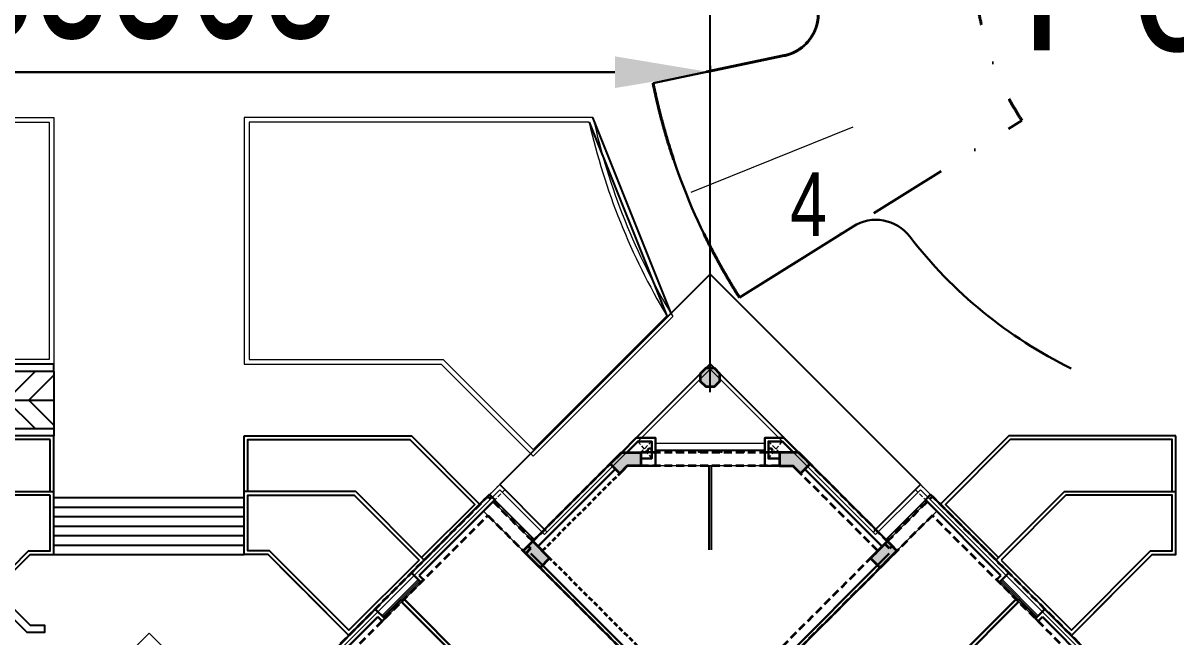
# Model space of a CAD drawing. Header units: inches. Extents: x 5542223 to 12533222, y 497239 to 5189502.
# Drawn here: x 7105477 to 7141803, y 2092188 to 2111526 of the extents above; entities that cross this region are included whole.
import ezdxf

# ---------------------------------------------------------------- set-up
doc = ezdxf.new("R2010")
doc.units = ezdxf.units.IN
doc.header["$MEASUREMENT"] = 0
for name, pattern in [('DASHDOT', [1, 0.5, -0.25, 0, -0.25]), ('HIDDEN', [0.375, 0.25, -0.125]), ('HIDDENX2', [0.75, 0.5, -0.25])]:
    doc.linetypes.add(name, pattern=pattern)
doc.layers.get('0').update_dxf_attribs({"color": 1})
for name, color, linetype, lineweight in [('Area_parking', 7, 'DASHDOT', 40), ('beam_primary', 7, 'HIDDENX2', 35), ('BlockSch', 7, 'Continuous', 30), ('Column', 7, 'Continuous', 35), ('Glass', 251, 'Continuous', 20), ('GLAZING', 7, 'Continuous', 13), ('landscape', 7, 'Continuous', 5), ('Low Wall', 7, 'Continuous', 25), ('Parapet', 253, 'Continuous', 9), ('PARKING NO TXT', 7, 'Continuous', 9), ('Parking_Text', 7, 'Continuous', 18), ('PROJECTION', 7, 'HIDDEN', 18), ('Ramp', 7, 'Continuous', 13), ('Road', 7, 'Continuous', 15), ('S_Curbstone', 8, 'Continuous', 30), ('S_Parkingbays', 7, 'Continuous', 13), ('STAIR', 253, 'Continuous', 5), ('WALL', 7, 'Continuous', 30), ('WIN', 7, 'Continuous', 20)]:
    doc.layers.add(name, color=color, linetype=linetype, lineweight=lineweight)
for name, color, linetype in [('BlkTAdmin', 7, 'Continuous'), ('BlkTAdmin-RefEdit0', 7, 'Continuous'), ('SiteGrid2', 4, 'Continuous')]:
    doc.layers.add(name, color=color, linetype=linetype)
doc.styles.add('NITIN', font='ARIALN.TTF', dxfattribs={"width": 0.75})
doc.styles.add('Parking_txt', font='arial.ttf', dxfattribs={"width": 0.75})
doc.dimstyles.new('Dim', dxfattribs={"dimtxt": 5000, "dimasz": 3000, "dimexe": 200, "dimexo": 100, "dimgap": 1000, "dimtad": 1, "dimtxsty": 'NITIN', "dimcen": 2.5, "dimdle": 2000, "dimclrd": 256, "dimclre": 256, "dimclrt": 256, "dimadec": 0, "dimazin": 0, "dimtfac": 1, "dimtmove": 0, "dimatfit": 3, "dimfxl": 1, "dimlwd": -1, "dimlwe": -1, "dimarcsym": 0})

# ---------------------------------------------------------------- blocks, each defined once
blk = doc.blocks.new('*D163')
at = {"layer": 'BlockSch', "ltscale": 0.1, "transparency": 16777216}
for p, q in [((7091757, 2110016), (7091757, 2110178)), ((7094757, 2109978), (7124125, 2109978)), ((7127125, 2110016), (7127125, 2110178))]:
    blk.add_line(p, q, dxfattribs=at)
for points in [[(7094757, 2110478), (7094757, 2109478), (7091757, 2109978)], [(7124125, 2110478), (7124125, 2109478), (7127125, 2109978)]]:
    blk.add_solid(points, dxfattribs=at)
at = {"layer": 'Defpoints', "color": 0, "ltscale": 0.1, "transparency": 16777216}
for p in [(7091757, 2109916), (7127125, 2109978), (7127125, 2109916)]:
    blk.add_point(p, dxfattribs=at)
at = {"layer": 'BlockSch', "ltscale": 0.1, "transparency": 16777216, "insert": (7109441, 2113531), "char_height": 5000, "attachment_point": 5, "style": 'NITIN'}
blk.add_mtext('35368', dxfattribs=at)
blk = doc.blocks.new('COLUMN 750X425')
at = {"layer": 'beam_primary'}
blk.add_hatch(color=256, dxfattribs=at).paths.add_polyline_path([(-635, 212.5), (115, 212.5), (115, -212.5), (-635, -212.5)])
at = {"layer": 'Column'}
for p, q in [((0, 0), (0, 212.5)), ((115, 0), (0, 0))]:
    blk.add_line(p, q, dxfattribs=at)
blk.add_lwpolyline([(-635, 212.5), (115, 212.5), (115, -212.5), (-635, -212.5)], close=True, dxfattribs=at)
blk = doc.blocks.new('Admin')
at = {"layer": 'Column'}
for points in [[(63802, 16884), (63978, 16708), (63978, 16459), (63802, 16283), (63553, 16283), (63377, 16459), (63377, 16708), (63553, 16884)], [(61068, 13798), (60829, 13559), (60528, 13859), (60892, 14223), (61495, 14223), (61495, 13798)], [(65862, 14223), (65862, 13798), (66287, 13798), (66526, 13559), (66827, 13859), (66463, 14223)]]:
    blk.add_hatch(color=256, dxfattribs=at).paths.add_polyline_path(points)
at = {"layer": 'beam_primary', "ltscale": 500}
for p, q in [((57789, 11120), (60892, 14223)), ((65862, 14223), (61495, 14223)), ((69566, 11120), (66463, 14223)), ((65862, 13798), (61495, 13798)), ((50719, 6878), (56676, 12836)), ((58090, 11421), (56675, 12836)), ((69265, 11421), (70680, 12835)), ((76637, 6878), (70680, 12835)), ((70680, 12234), (51181, -7264)), ((51319, 6878), (56675, 12234)), ((56675, 12234), (76036, -7127)), ((76036, 6878), (70680, 12234))]:
    blk.add_line(p, q, dxfattribs=at)
blk.add_lwpolyline([(51084, -4063), (52433, -5412), (68965, 11120), (66287, 13798)], dxfattribs=at)
at = {"layer": 'beam_primary', "ltscale": 300}
blk.add_lwpolyline([(74163, -1580), (76458, -3876), (74922, -5412), (58390, 11120), (61068, 13798)], dxfattribs=at)
at = {"layer": 'Column'}
blk.add_lwpolyline([(63802, 16884), (63978, 16708), (63978, 16459), (63802, 16283), (63553, 16283), (63377, 16459), (63377, 16708), (63553, 16884)], close=True, dxfattribs=at)
at = {"layer": 'Column', "ltscale": 0.1}
for points in [[(61068, 13798), (60829, 13559), (60528, 13859), (60892, 14223), (61495, 14223), (61495, 13798)], [(65862, 14223), (65862, 13798), (66287, 13798), (66526, 13559), (66827, 13859), (66463, 14223)]]:
    blk.add_lwpolyline(points, close=True, dxfattribs=at)
at = {"layer": 'Glass', "ltscale": 3}
for p, q in [((61955, 14301), (65402, 14301)), ((61955, 14301), (61955, 14286)), ((61955, 14286), (65402, 14286)), ((65402, 14286), (65402, 14301)), ((56882, 12717), (58134, 11465)), ((56893, 12727), (58144, 11476)), ((70462, 12727), (69211, 11476)), ((70473, 12717), (69221, 11465)), ((53369, 9042), (54511, 10184)), ((73988, 9042), (72846, 10184)), ((53395, 9016), (54537, 10158)), ((73961, 9016), (72819, 10158))]:
    blk.add_line(p, q, dxfattribs=at)
at = {"layer": 'GLAZING'}
for points in [[(61992, 14223), (61955, 14223), (61955, 14286), (61992, 14286)], [(62640, 14223), (62603, 14223), (62603, 14286), (62640, 14286)], [(63345, 14223), (63307, 14223), (63307, 14286), (63345, 14286)], [(64049, 14223), (64012, 14223), (64012, 14286), (64049, 14286)], [(64754, 14223), (64716, 14223), (64716, 14286), (64754, 14286)], [(65402, 14223), (65364, 14223), (65364, 14286), (65402, 14286)], [(56909, 12690), (56882, 12717), (56838, 12672), (56865, 12646)], [(70446, 12690), (70473, 12717), (70517, 12672), (70491, 12646)], [(57521, 12078), (57495, 12104), (57451, 12060), (57477, 12033)], [(69834, 12078), (69860, 12104), (69905, 12060), (69878, 12033)], [(58134, 11465), (58107, 11492), (58063, 11447), (58090, 11421)], [(69221, 11465), (69248, 11492), (69292, 11447), (69265, 11421)]]:
    blk.add_lwpolyline(points, close=True, dxfattribs=at)
at = {"layer": 'landscape', "ltscale": 3}
for p, q in [((59986, 24775), (48999, 24775)), ((48999, 24775), (48999, 17000)), ((58103, 14101), (62502, 18500)), ((48999, 17000), (55204, 17000)), ((55204, 17000), (58103, 14101))]:
    blk.add_line(p, q, dxfattribs=at)
at = {"layer": 'landscape', "lineweight": -3}
blk.add_line((39487, 12986), (43000, 12986), dxfattribs=at)
at = {"layer": 'landscape', "ltscale": 3}
for points in [[(36252, 24775), (42999, 24775), (42999, 17000), (36795, 17000), (33896, 14101), (29737, 18260), (36252, 24775)], [(59866, 24625), (49149, 24625), (49149, 17150), (55266, 17150), (58103, 14313), (62313, 18523)]]:
    blk.add_lwpolyline(points, dxfattribs=at)
blk.add_lwpolyline([(36314, 24625), (42849, 24625), (42849, 17150), (36733, 17150), (33896, 14313), (29949, 18260)], close=True, dxfattribs=at)
at = {"layer": 'landscape', "lineweight": -3}
for points in [[(42999, 14740), (37731, 14740), (37011, 14020), (41141, 9890), (42251, 11000), (42999, 11000)], [(49000, 14741), (54268, 14741), (56425, 12584), (52295, 8454), (49749, 11001), (49000, 11001)], [(78355, 14741), (73087, 14741), (70930, 12584), (75060, 8454), (77606, 11001), (78355, 11001)]]:
    blk.add_lwpolyline(points, close=True, dxfattribs=at)
for points in [[(42884, 14625), (37779, 14625), (37174, 14020), (38847, 12346)], [(42884, 12986), (42884, 14625)], [(49115, 12986), (49115, 14626), (54221, 14626), (56262, 12584), (54588, 10911)], [(78240, 12986), (78240, 14626), (73135, 14626), (71093, 12584), (72767, 10911)], [(42885, 12871), (39534, 12871), (38929, 12266), (41141, 10054), (42204, 11116), (42885, 11116), (42885, 12871)], [(54670, 10829), (52513, 12986), (49000, 12986)], [(54507, 10829), (52295, 8617), (49796, 11116), (49115, 11116), (49115, 12871), (52466, 12871), (54507, 10829)], [(72685, 10829), (74842, 12986), (78355, 12986)], [(72848, 10829), (75060, 8617), (77559, 11116), (78240, 11116), (78240, 12871), (74890, 12871), (72848, 10829)]]:
    blk.add_lwpolyline(points, dxfattribs=at)
at = {"layer": 'Low Wall'}
for p, q in [((63641, 13798), (63641, 11153)), ((63716, 13798), (63716, 11151))]:
    blk.add_line(p, q, dxfattribs=at)
at = {"layer": 'PROJECTION', "ltscale": 500}
for p, q in [((61401, 14569), (61838, 14029)), ((61838, 14569), (61494, 14224)), ((65516, 14569), (65861, 14224)), ((65516, 14029), (65955, 14569)), ((57049, 13209), (56675, 12835)), ((57212, 13046), (57049, 13209)), ((70144, 13045), (70307, 13208)), ((70307, 13208), (70830, 12685)), ((57212, 13046), (56838, 12672)), ((70144, 13045), (70517, 12672))]:
    blk.add_line(p, q, dxfattribs=at)
at = {"layer": 'Ramp', "lineweight": -3}
for q in [(36890, 16770), (42999, 17000), (42999, 14970)]:
    blk.add_line((42999, 16770), q, dxfattribs=at)
for points in [[(42406, 14970), (41506, 15870), (42406, 16770)], [(42999, 15084), (42213, 15870), (42999, 16657)], [(36049, 14656), (37263, 15870), (42999, 15870)], [(37011, 14020), (42251, 8780), (42701, 8780), (42701, 8550), (42155, 8550), (36686, 14020), (37636, 14970), (42999, 14970), (42999, 14740), (37731, 14740), (37011, 14020)]]:
    blk.add_lwpolyline(points, dxfattribs=at)
at = {"layer": 'Road', "ltscale": 3}
for radius, start, end in [(20870, 192.5277, 211.1704), (21020, 192.8559, 210.8498)]:
    blk.add_arc((80359, 29302), radius, start, end, dxfattribs=at)
at = {"layer": 'STAIR', "lineweight": -3}
for p, q in [((42999, 12800), (48999, 12800)), ((42999, 12500), (48999, 12500)), ((42999, 12200), (48999, 12200)), ((42999, 11900), (48999, 11900)), ((42999, 11600), (48999, 11600)), ((42999, 11300), (48999, 11300)), ((42999, 11000), (48999, 11000))]:
    blk.add_line(p, q, dxfattribs=at)
at = {"layer": 'WALL', "ltscale": 0.6}
for p, q in [((58089, 11421), (60812, 14143)), ((58252, 11258), (60691, 13697)), ((53957, 9515), (59314, 4158)), ((54038, 9597), (59395, 4239)), ((73318, 9597), (67880, 4159)), ((73399, 9515), (67961, 4078))]:
    blk.add_line(p, q, dxfattribs=at)
at = {"layer": 'WALL', "ltscale": 3}
for p, q in [((69266, 11421), (66827, 13860)), ((69103, 11258), (66664, 13697))]:
    blk.add_line(p, q, dxfattribs=at)
at = {"layer": 'WALL', "ltscale": 0.5}
for p, q in [((54268, 10427), (56731, 12890)), ((54512, 10346), (56894, 12728)), ((72843, 10346), (70462, 12727)), ((73087, 10427), (70625, 12890)), ((62032, 6877), (57870, 11039)), ((62194, 6878), (58033, 11039)), ((65161, 6878), (69322, 11039)), ((65323, 6878), (69485, 11039)), ((72706, 10208), (72843, 10346)), ((72706, 10208), (72787, 10127)), ((72787, 10127), (73087, 10427)), ((50664, 6823), (53126, 9285)), ((53426, 8985), (53126, 9285)), ((73929, 8985), (74229, 9285)), ((76692, 6823), (74229, 9285)), ((73929, 8985), (74010, 8904)), ((74010, 8904), (74148, 9041))]:
    blk.add_line(p, q, dxfattribs=at)
at = {"layer": 'WALL'}
for p, q in [((56894, 12728), (56731, 12890)), ((70462, 12727), (70625, 12890)), ((54568, 10127), (54268, 10427)), ((54650, 10208), (54512, 10346)), ((54568, 10127), (54650, 10208)), ((53207, 9041), (50827, 6661)), ((53345, 8904), (53207, 9041)), ((53345, 8904), (53426, 8985)), ((74148, 9041), (76529, 6660))]:
    blk.add_line(p, q, dxfattribs=at)
for points in [[(60892, 14223), (61352, 14683), (61953, 14683), (61953, 13798), (61493, 13798)], [(61055, 14223), (61400, 14568), (61838, 14568), (61838, 14028), (61493, 14028)], [(66463, 14223), (66003, 14683), (65402, 14683), (65402, 13798), (65862, 13798)], [(66300, 14223), (65955, 14568), (65517, 14568), (65517, 14028), (65862, 14028)]]:
    blk.add_lwpolyline(points, dxfattribs=at)
for centre in [(61776, 14286), (65579, 14286)]:
    blk.add_circle(centre, 62.5, dxfattribs=at)
at = {"layer": 'WIN', "ltscale": 3}
for p, q in [((65402, 14498), (61953, 14498)), ((65402, 13798), (61953, 13798)), ((56537, 12373), (57788, 11121)), ((56838, 12672), (58090, 11421)), ((70517, 12672), (69265, 11421)), ((70818, 12372), (69566, 11120)), ((53126, 9285), (54268, 10427)), ((53338, 9073), (54480, 10215)), ((74019, 9073), (72877, 10215)), ((74231, 9285), (73089, 10427)), ((53426, 8985), (54568, 10127)), ((53426, 8985), (54568, 10127)), ((73930, 8985), (72788, 10127))]:
    blk.add_line(p, q, dxfattribs=at)
at = {"layer": 'Column'}
for p, rotation in [((58021, 11189), 135), ((69334, 11189), 45.00000000000001)]:
    blk.add_blockref('COLUMN 750X425', p, dxfattribs=dict(at, rotation=rotation))
blk = doc.blocks.new('TerraceAdmin')
at = {"color": 7, "lineweight": -3}
for p, q in [((-20678, -9), (-26883, -9)), ((-13543, -6394), (-12090, -7847)), ((-12090, -7847), (-13543, -6394)), ((13543, -6394), (12090, -7847)), ((12090, -7847), (13543, -6394))]:
    blk.add_line(p, q, dxfattribs=at)
at = {"layer": 'BlkTAdmin-RefEdit0', "color": 7}
for p, q in [((-3710, 7767), (-1225, 1571)), ((-3812, 7617), (-1365, 1515))]:
    blk.add_line(p, q, dxfattribs=at)
at = {"layer": 'landscape', "color": 7, "ltscale": 3}
for p, q in [((-14678, 7767), (-14678, -9)), ((-5575, -2908), (-1285, 1382)), ((-14678, -9), (-8474, -9)), ((-8474, -9), (-5575, -2908))]:
    blk.add_line(p, q, dxfattribs=at)
at = {"layer": 'landscape', "color": 7, "lineweight": -3}
blk.add_line((-24191, -4023), (-20678, -4023), dxfattribs=at)
at = {"layer": 'landscape', "color": 7, "ltscale": 3}
for points in [[(-27426, 7767), (-20678, 7767), (-20678, -9), (-26883, -9), (-29782, -2908), (-33941, 1252), (-27426, 7767)], [(-3812, 7617), (-14528, 7617), (-14528, 141), (-8412, 141), (-5575, -2696), (-1365, 1515)]]:
    blk.add_lwpolyline(points, dxfattribs=at)
blk.add_lwpolyline([(-27364, 7617), (-20828, 7617), (-20828, 141), (-26945, 141), (-29782, -2696), (-33729, 1252)], close=True, dxfattribs=at)
at = {"layer": 'landscape', "color": 7, "lineweight": -3}
for points in [[(-20678, -2269), (-25946, -2269), (-26667, -2989), (-22537, -7118), (-21427, -6009), (-20678, -6009)], [(-14678, -2268), (-9409, -2268), (-7253, -4424), (-11383, -8554), (-13929, -6008), (-14678, -6008)], [(14678, -2268), (9409, -2268), (7253, -4424), (11383, -8554), (13929, -6008), (14678, -6008)]]:
    blk.add_lwpolyline(points, close=True, dxfattribs=at)
for points in [[(-20793, -2384), (-25899, -2384), (-26504, -2989), (-24830, -4662)], [(-20793, -4023), (-20793, -2384)], [(-14563, -4023), (-14563, -2383), (-9457, -2383), (-7415, -4424), (-9089, -6098)], [(14563, -4023), (14563, -2383), (9457, -2383), (7415, -4424), (9089, -6098)], [(-20793, -4138), (-24143, -4138), (-24748, -4743), (-22536, -6955), (-21474, -5893), (-20793, -5893), (-20793, -4138)], [(-9008, -6179), (-11164, -4023), (-14678, -4023)], [(-9170, -6179), (-11383, -8392), (-13881, -5893), (-14563, -5893), (-14563, -4138), (-11212, -4138), (-9170, -6179)], [(9008, -6179), (11164, -4023), (14678, -4023)], [(9170, -6179), (11383, -8392), (13881, -5893), (14563, -5893), (14563, -4138), (11212, -4138), (9170, -6179)]]:
    blk.add_lwpolyline(points, dxfattribs=at)
at = {"layer": 'Parapet', "color": 7, "ltscale": 0.1}
for p, q in [((0, -163), (-5215, -5378)), ((5215, -5378), (0, -163)), ((-6629, -3963), (-13169, -10505)), ((-5215, -5378), (-6629, -3963)), ((6629, -3963), (5215, -5378)), ((13170, -10504), (6629, -3963))]:
    blk.add_line(p, q, dxfattribs=at)
at = {"layer": 'Parapet', "color": 7}
for p, q in [((-5215, -5215), (-5134, -5296)), ((5215, -5215), (5134, -5296))]:
    blk.add_line(p, q, dxfattribs=at)
at = {"layer": 'Parapet', "color": 7, "ltscale": 0.1}
blk.add_lwpolyline([(22355, -13163), (17678, -8485), (13081, -13081), (11918, -11918), (13332, -10504), (6629, -3801), (5215, -5215), (0, 0), (-5215, -5215), (-6629, -3801), (-13332, -10505), (-11918, -11918), (-13081, -13081), (-17678, -8485), (-22274, -13081), (-22300, -13055)], dxfattribs=at)
at = {"layer": 'Ramp', "color": 7, "lineweight": -3}
for q in [(-26787, -239), (-20678, -9), (-20678, -2039)]:
    blk.add_line((-20678, -239), q, dxfattribs=at)
for points in [[(-21272, -2039), (-22172, -1139), (-21272, -239)], [(-20678, -1925), (-21465, -1139), (-20678, -352)], [(-27628, -2352), (-26415, -1139), (-20678, -1139)], [(-26667, -2989), (-21427, -8228), (-20977, -8228), (-20977, -8458), (-21522, -8458), (-26992, -2989), (-26042, -2039), (-20678, -2039), (-20678, -2269), (-25946, -2269), (-26667, -2989)]]:
    blk.add_lwpolyline(points, dxfattribs=at)
at = {"layer": 'STAIR', "color": 7, "lineweight": -3}
for p, q in [((-20678, -4209), (-14678, -4209)), ((-20678, -4509), (-14678, -4509)), ((-20678, -4809), (-14678, -4809)), ((-20678, -5109), (-14678, -5109)), ((-20678, -5409), (-14678, -5409)), ((-20678, -5709), (-14678, -5709)), ((-20678, -6009), (-14678, -6009))]:
    blk.add_line(p, q, dxfattribs=at)

msp = doc.modelspace()

# ---------------------------------------------------------------- linework, layer by layer
msp.add_circle((6864263.374, 1819279.277), 1322040.52)
at = {"layer": 'Area_parking', "ltscale": 5000}
for p, q in [((7129460.777, 2110499.365), (7125329.123, 2109634.566)), ((7128051.566, 2102879.977), (7136948.642, 2108457.196))]:
    msp.add_line(p, q, dxfattribs=at)
for centre, radius, start, end in [((7144802.022, 2113557.199), 9364.06, 147.0002138, 212.9997862), ((7129184.201, 2111820.73), 1350, 281.8219429, 6.344382), ((7144802.022, 2113557.199), 19864.06, 191.3892797, 212.5146067)]:
    msp.add_arc(centre, radius, start, end, dxfattribs=at)
at = {"layer": 'S_Curbstone', "ltscale": 50}
for p, q in [((7129460.777, 2110499.365), (7125329.123, 2109634.566)), ((7131628.134, 2105121.984), (7128051.566, 2102879.977))]:
    msp.add_line(p, q, dxfattribs=at)
for centre, radius, start, end in [((7129184.201, 2111820.73), 1350, 281.8219429, 6.3443817), ((7144802.022, 2113557.199), 19864.06, 191.3892797, 212.5146067), ((7132345.162, 2103978.144), 1350, 37.5595047, 122.0819435), ((7144802.022, 2113557.199), 14364.06, 217.5595047, 243.9835796)]:
    msp.add_arc(centre, radius, start, end, dxfattribs=at)
at = {"layer": 'S_Parkingbays', "ltscale": 0.1}
msp.add_line((7131618.514, 2108243.575), (7126517.277, 2106187.516), dxfattribs=at)
at = {"layer": 'SiteGrid2'}
msp.add_line((7127125.133, 2099896.886), (7127125.133, 2134505.784), dxfattribs=at)
at = {"layer": 'SiteGrid2', "ltscale": 0.1}
msp.add_lwpolyline([(7120496.007, 2096988.074), (7121910.221, 2095573.86), (7127125.133, 2100788.772), (7132340.046, 2095573.86), (7133754.259, 2096988.073), (7127125.133, 2103617.199), (7120496.007, 2096988.074)], dxfattribs=at)

# ---------------------------------------------------------------- block references
at = {"layer": 'BlkTAdmin', "color": 6, "lineweight": 50}
msp.add_blockref('TerraceAdmin', (7127125.133, 2100788.772), dxfattribs=at)
at = {"layer": 'Ramp'}
msp.add_blockref('Admin', (7063447.581, 2083780.055), dxfattribs=at)

# ---------------------------------------------------------------- texts
at = {"layer": 'PARKING NO TXT', "style": 'Parking_txt', "width": 0.75}
msp.add_text('4', height=2000, dxfattribs=at).set_placement((7129643.673, 2104821.643))
at = {"layer": 'Parking_Text', "style": 'Parking_txt', "width": 0.75}
msp.add_text('Pocket 4', height=5000, dxfattribs=at).set_placement((7136903.6, 2110662.331))

# ---------------------------------------------------------------- dimensions: what is measured, and where the dimension line sits
at = {"layer": 'BlockSch', "ltscale": 0.1}
dim = msp.add_linear_dim(base=(7127125.133, 2109978.434), p1=(7091757.133, 2109916.462), p2=(7127125.133, 2109916.462), dimstyle='Dim', dxfattribs=at)
dim.commit()
dim.dimension.update_dxf_attribs({"geometry": '*D163', "text_midpoint": (7109441.133, 2113531.298)})

doc.saveas('drawing.dxf')
